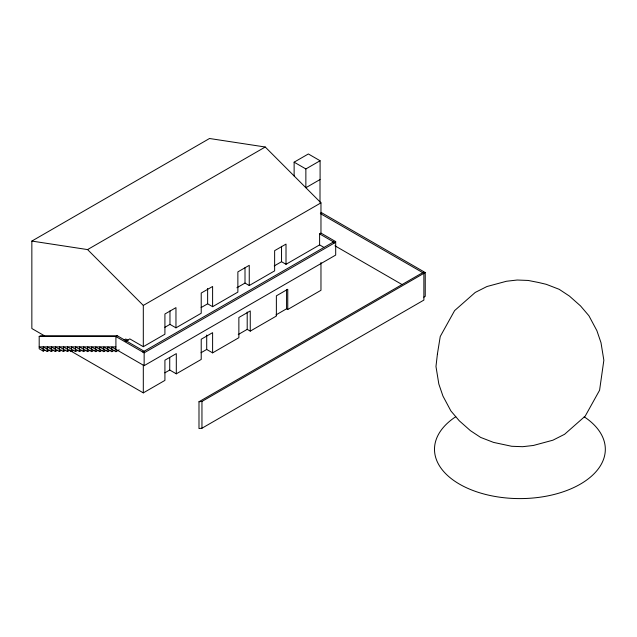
<?xml version="1.0" encoding="UTF-8"?>
<svg xmlns="http://www.w3.org/2000/svg" width="637" height="637" viewBox="0 0 637 637"><rect width="100%" height="100%" fill="white"/><g stroke="black" fill="none" stroke-linecap="round" stroke-linejoin="round"><path stroke-width="0.96" d="M44.59 335.874L31.85 328.525L31.85 241.073L209.517 138.5L265.239 147.012L320.968 202.853L320.968 233.102L335.691 241.598L335.691 255.071L144.145 365.662L111.873 347.038L111.873 351.68L114.326 350.262M31.85 241.073L87.58 249.585L265.239 147.012M294.127 175.955L294.127 162.172L308.356 153.963L320.093 160.739L320.093 179.507L305.864 187.716L305.864 168.948L320.093 160.739M44.861 350.183L43.228 351.13L39.191 348.797L39.191 336.487L40.505 335.731L117.224 335.779M115.91 346.902L39.191 346.854L47.265 351.52L49.718 350.103M43.228 351.13L43.228 346.87L51.31 351.528L53.755 350.119M47.265 351.52L47.265 346.878L55.347 351.536L57.792 350.127M51.31 351.528L51.31 346.886L59.384 351.552L61.829 350.135M55.347 351.536L55.347 346.894L63.421 351.56L65.874 350.143M125.624 341.297L129.797 338.892L143.309 346.687L143.309 305.426L320.968 202.853M59.384 351.552L59.384 346.91L67.458 351.568L69.911 350.151M63.421 351.56L63.421 346.918L71.495 351.576L73.948 350.167M67.458 351.568L67.458 346.926L75.532 351.592L77.985 350.175M71.495 351.576L71.495 346.934L79.569 351.6L82.022 350.183M75.532 351.592L75.532 346.942L83.606 351.608L86.059 350.191M79.569 351.6L79.569 346.958L87.643 351.616L90.096 350.207M83.606 351.608L83.606 346.966L91.688 351.624L94.133 350.215M87.643 351.616L87.643 346.974L95.725 351.64L98.17 350.223M91.688 351.624L91.688 346.982L99.762 351.648L102.207 350.231M95.725 351.64L95.725 346.998L103.799 351.656L106.252 350.246M124.127 339.959L125.76 339.019L128.18 340.413M99.762 351.648L99.762 347.006L107.836 351.664L110.289 350.254M274.221 265.932L281.538 261.711L286.013 264.299L319.607 244.903L319.607 233.883L320.968 233.102M107.836 351.664L107.836 347.022L115.91 351.688L119.175 349.801M164.872 327.314L169.968 324.376L175.963 327.832L201.22 313.253L201.22 293.044L212.607 286.475L212.607 306.684L207.63 303.809L201.125 307.56M236.876 287.765L245.006 283.075L249.25 285.519L274.635 270.868L274.635 250.66L286.013 244.09L286.013 264.299M143.309 346.687L164.919 334.21L164.919 314.009L175.963 307.631L175.963 327.832M212.607 306.684L237.872 292.096L237.872 271.888L249.25 265.318L249.25 285.519M142.776 352.046L332.968 242.243L334.329 243.031L334.329 242.386L319.607 233.883M334.329 242.386L335.691 241.598M39.191 336.487L115.91 336.535L144.145 352.834L334.329 243.031M164.848 372.844L169.729 370.025L176.306 373.823L201.22 359.435L201.22 339.234L212.607 332.657L212.607 352.866L206.707 349.458L201.021 352.747M238.262 334.529L247.204 329.369L250.253 331.129L276.37 316.048L276.37 295.839L287.757 289.27L287.757 309.478L286.578 308.794L276.012 314.901M69.186 350.079L143.309 392.87L164.919 380.393L164.919 360.192L176.306 353.615L176.306 373.823M212.607 352.866L238.867 337.698L238.867 317.497L250.253 310.928L250.253 331.129M287.757 309.478L320.968 290.297L320.968 262.476M198.991 401.756L423.342 272.27L423.876 273.337L423.876 300.091L201.953 428.223L198.991 428.55L198.991 401.756L201.953 401.429L425.237 272.548L425.237 296.356L423.876 297.145M294.127 162.172L305.864 168.948M320.984 212.36L425.237 272.548M320.347 213.57L423.876 273.297M334.966 245.81L402.043 284.54M319.607 244.903L323.779 247.315M144.145 351.266L117.272 335.747L115.91 336.535L115.91 351.688M111.873 351.68L103.799 347.014L103.799 351.656M87.58 249.585L143.309 305.426M332.968 241.598L332.968 242.243M320.005 179.554L320.005 202.279M286.578 289.556L286.578 308.794M281.538 246.312L281.538 261.711M247.204 312.05L247.204 329.369M245.006 267.683L245.006 283.075M207.63 288.418L207.63 303.809M206.707 335.03L206.707 349.458M201.953 401.429L201.953 428.223M169.968 310.904L169.968 324.376M169.729 357.516L169.729 370.025M144.145 352.834L144.145 365.662M143.309 365.049L143.309 392.87M584.201 416.821A85.414 49.312 0 0 1 578.898 484.948A85.414 49.312 0 0 1 460.766 484.861A85.414 49.312 0 0 1 455.766 416.725M437.436 353.83L435.971 366.474L438.829 384.031L442.938 396.047L450.9 410.953L459.293 420.81L470.417 430.66L480.64 437.412L493.54 442.397L511.654 446.274L522.611 446.696L533.376 445.47L552.892 440.199L564.581 434.291L585.204 416.136L599.584 390.234L603.852 360.247L600.994 342.69L596.885 330.675L588.922 315.769L580.53 305.919L569.406 296.062L559.19 289.317L546.291 284.325L538.56 282.494L528.169 280.447L517.212 280.025L506.447 281.259L486.931 286.531L475.242 292.431L454.619 310.593L440.247 336.487L437.436 353.83"/></g></svg>
